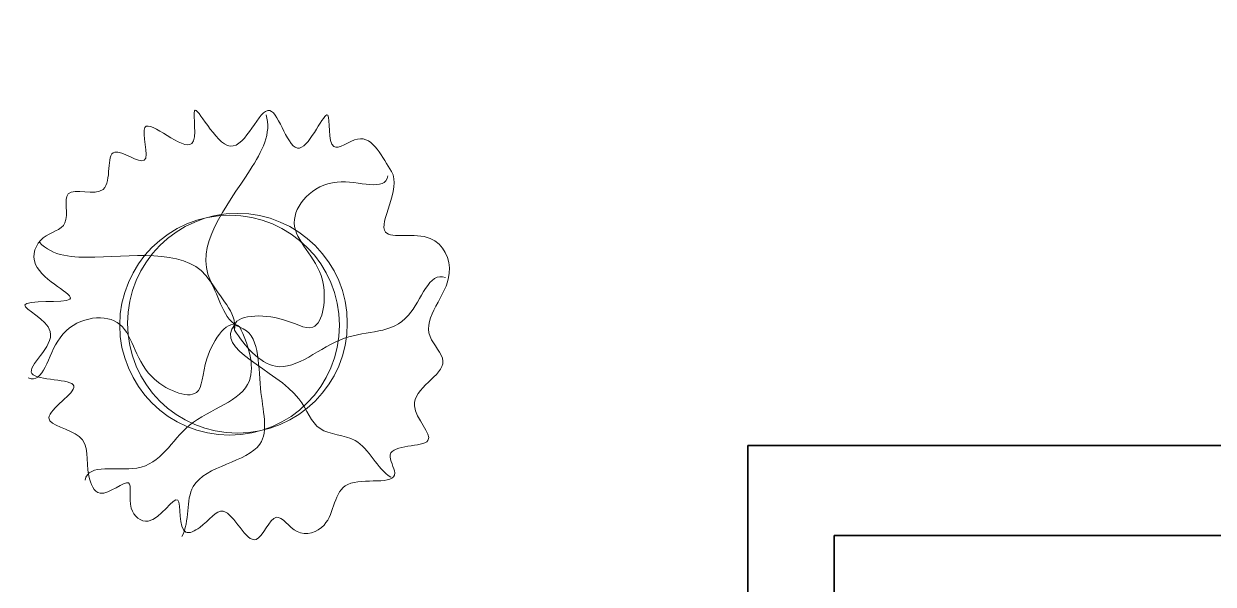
# Model space of a CAD drawing. Header units: metres. Extents: x -8 to 247, y -4 to 148.
# Drawn here: x 114.31 to 116.374, y 101.065 to 102.037 of the extents above; entities that cross this region are included whole.
import ezdxf

# ---------------------------------------------------------------- set-up
doc = ezdxf.new("R2010")
doc.units = ezdxf.units.M
doc.header["$LTSCALE"] = 5
doc.layers.add('801 ABRES JARDINS', color=8, linetype='Continuous', lineweight=0)
doc.layers.add('A_MURS_STRU', color=7, linetype='Continuous', lineweight=35)
doc.layers.add('A_MUR_CLOI', color=7, linetype='Continuous')

msp = doc.modelspace()

# ---------------------------------------------------------------- hatches: boundary and pattern name
at = {"layer": 'A_MUR_CLOI'}
h = msp.add_hatch(dxfattribs=at)
h.set_pattern_fill('ANSI31', color=8, scale=0.015, style=0)
h.paths.add_polyline_path([(178.3162, 113.4995), (178.3162, 113.9995), (178.6662, 113.9995), (178.6662, 113.4995)])
h.paths.add_polyline_path([(174.3162, 113.4995), (174.3162, 113.9995), (174.6662, 113.9995), (174.6662, 113.4995)])
h.paths.add_polyline_path([(159.4662, 114.0245), (159.4662, 114.6745), (160.1162, 114.6745), (160.1162, 114.0245)])
h.paths.add_polyline_path([(159.5412, 106.8245), (159.5412, 107.4745), (160.0412, 107.4745), (160.0412, 106.8245)])
h.paths.add_polyline_path([(166.1412, 106.8495), (166.1412, 107.4495), (166.9412, 107.4495), (166.9412, 106.8495)])
h.paths.add_polyline_path([(173.3912, 106.8245), (173.3912, 107.4745), (174.2912, 107.4745), (174.2912, 106.8245)])
h.paths.add_polyline_path([(174.3162, 106.8245), (174.3162, 107.4745), (174.6662, 107.4745), (174.6662, 106.8245)])
h.paths.add_polyline_path([(178.3162, 106.8245), (178.3162, 107.4745), (178.6662, 107.4745), (178.6662, 106.8245)])
h.paths.add_polyline_path([(166.1412, 99.6495), (166.1412, 100.2495), (166.9412, 100.2495), (166.9412, 99.6495)])
h.paths.add_polyline_path([(159.2412, 99.6495), (159.2412, 100.2495), (160.0412, 100.2495), (160.0412, 99.6495)])
h.paths.add_polyline_path([(152.1162, 99.6495), (152.1162, 100.2495), (153.0662, 100.2495), (153.0662, 99.6495)])
h.paths.add_polyline_path([(151.7162, 99.6495), (151.7162, 100.2495), (152.0662, 100.2495), (152.0662, 99.6495)])
h.paths.add_polyline_path([(115.3662, 92.3495), (115.3662, 92.7495), (116.0162, 92.7495), (116.0162, 92.3495)])
h.paths.add_polyline_path([(120.7162, 92.3495), (120.0662, 92.3495), (120.0662, 92.7495), (120.7162, 92.7495)])
edge = h.paths.add_edge_path()
edge.add_line((116.0162, 92.3495), (115.3662, 92.3495))

# ---------------------------------------------------------------- linework, layer by layer
at = {"layer": '801 ABRES JARDINS', "color": 8}
for centre in [(114.6671, 101.5142), (114.6807, 101.5175)]:
    msp.add_circle(centre, 0.1907, dxfattribs=at)
at = {"layer": '801 ABRES JARDINS', "color": 8, "linetype": 'Continuous', "start_tangent": (0.516499, -0.856288), "end_tangent": (0.571008, -0.820944)}
msp.add_spline([(114.9481, 101.7809), (114.9378, 101.6757), (115.0152, 101.6648), (115.0484, 101.6043), (115.0151, 101.4944), (115.0374, 101.452), (114.9878, 101.3741), (115.0114, 101.3142), (114.9459, 101.2892), (114.9536, 101.2578), (114.8722, 101.2379), (114.831, 101.1675), (114.7843, 101.1561), (114.7483, 101.181), (114.713, 101.1425), (114.6562, 101.1913), (114.6152, 101.1634), (114.5909, 101.155), (114.5772, 101.2108), (114.5259, 101.1744), (114.4965, 101.197), (114.4917, 101.2407), (114.4424, 101.2227), (114.4227, 101.2527), (114.4059, 101.3213), (114.3536, 101.3533), (114.3968, 101.4087), (114.324, 101.4302), (114.3558, 101.5033), (114.3116, 101.5493), (114.3898, 101.5594), (114.3303, 101.6196), (114.3437, 101.6657), (114.3813, 101.6918), (114.3871, 101.7419), (114.4477, 101.7499), (114.4677, 101.8146), (114.519, 101.8003), (114.52, 101.8573), (114.6015, 101.8294), (114.6061, 101.8859), (114.6683, 101.8249), (114.7368, 101.8866), (114.7886, 101.8215), (114.8375, 101.8783), (114.8478, 101.824), (114.8893, 101.8372), (114.9481, 101.7809)], degree=3, dxfattribs=at)
at = {"layer": '801 ABRES JARDINS', "color": 8}
for points, start_tangent, end_tangent in [([(114.6756, 101.5057), (114.6342, 101.5913), (114.7026, 101.7835), (114.7304, 101.8792)], (0.16158, 0.98686), (-0.301301, 0.953529)), ([(114.6756, 101.5057), (114.7525, 101.5259), (114.8117, 101.511), (114.8281, 101.5924), (114.7794, 101.6916), (114.8535, 101.7625), (114.9417, 101.7736)], (-0.248629, 0.968599), (0.108955, 0.994047)), ([(114.6847, 101.5108), (114.6332, 101.5907), (114.4334, 101.6323), (114.3372, 101.6583)], (-0.926926, 0.375245), (-0.65772, 0.753263)), ([(114.6756, 101.5057), (114.7465, 101.443), (114.8664, 101.4916), (114.9775, 101.5314), (115.0419, 101.5969)], (0.524597, -0.85135), (0.929959, -0.367662)), ([(114.6847, 101.5108), (114.6275, 101.4556), (114.6094, 101.3973), (114.5314, 101.4256), (114.4719, 101.5189), (114.3728, 101.4924), (114.3176, 101.4229)], (-0.697984, 0.716113), (-0.905695, 0.42393)), ([(114.6761, 101.5156), (114.7871, 101.3866), (114.8242, 101.3347), (114.8849, 101.314), (114.9472, 101.2505)], (-0.640506, -0.767953), (0.864539, -0.502566)), ([(114.6847, 101.5108), (114.7014, 101.4177), (114.5975, 101.3405), (114.5058, 101.2663), (114.4163, 101.2454)], (0.454314, -0.890842), (-0.169634, -0.985507)), ([(114.6847, 101.5108), (114.7207, 101.4047), (114.7197, 101.3079), (114.6041, 101.2344), (114.5844, 101.1476)], (0.94823, -0.317584), (-0.47219, -0.881497))]:
    msp.add_spline(points, degree=3, dxfattribs=dict(at, start_tangent=start_tangent, end_tangent=end_tangent))
at = {"layer": 'A_MURS_STRU', "color": 8}
for p, q in [((115.5665, 100.1495), (115.5665, 101.3055)), ((115.7165, 100.1495), (115.7165, 101.1495))]:
    msp.add_line(p, q, dxfattribs=at)
at = {"layer": 'A_MURS_STRU', "color": 8, "linetype": 'Continuous'}
for p, q in [((118.6162, 101.3055), (115.5665, 101.3055)), ((118.6162, 101.1495), (115.7165, 101.1495))]:
    msp.add_line(p, q, dxfattribs=at)

doc.saveas('drawing.dxf')
